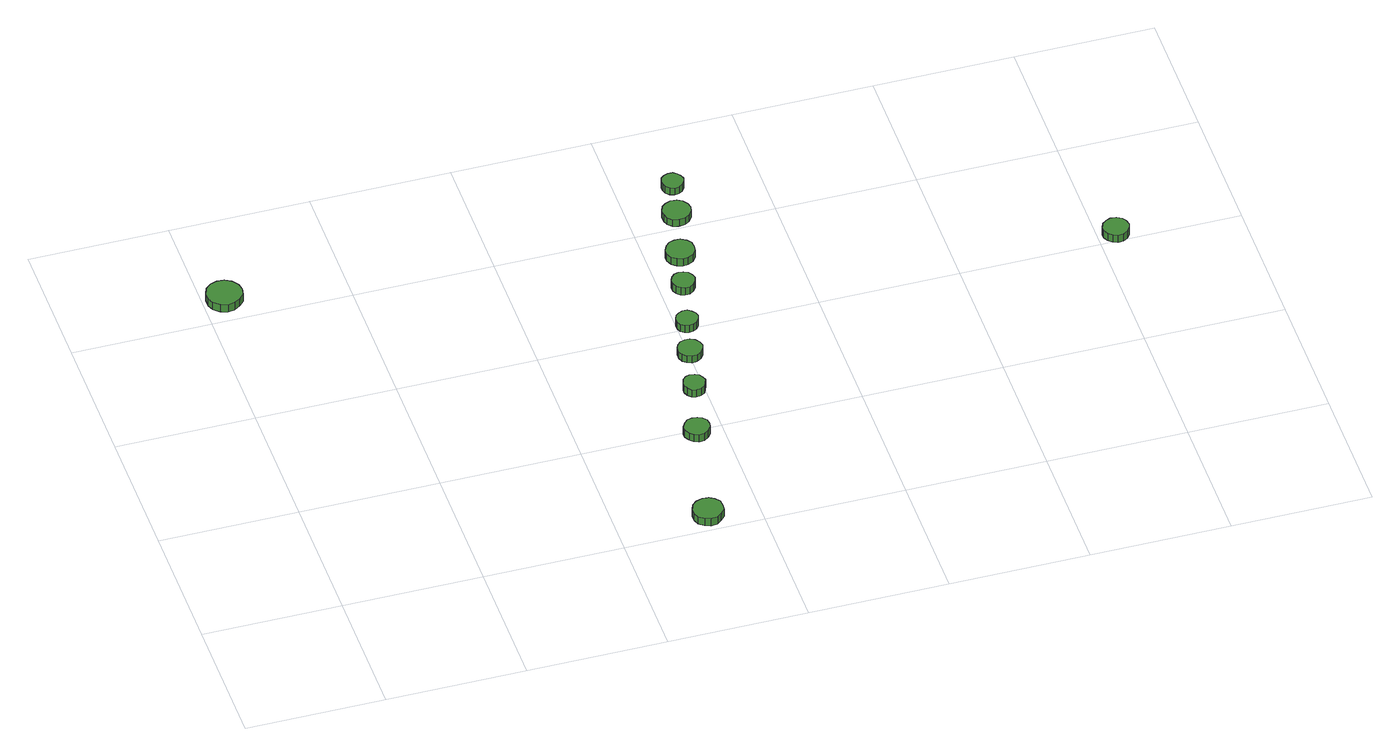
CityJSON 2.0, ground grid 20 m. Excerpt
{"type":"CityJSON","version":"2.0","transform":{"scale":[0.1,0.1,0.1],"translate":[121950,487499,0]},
"CityObjects":{
"tree1":{"type":"SolitaryVegetationObject","attributes":{"function":"something"},"geometry":[{"type":"MultiSurface","lod":"1","boundaries":[[[0,1,2,3,4,5,6,7,8,9,10,11,12,13,14]],[[15,16,17,18,19,20,21,22,23,24,25,26,27,28,29]],[[0,29,28,1]],[[1,28,27,2]],[[2,27,26,3]],[[3,26,25,4]],[[4,25,24,5]],[[5,24,23,6]],[[6,23,22,7]],[[7,22,21,8]],[[8,21,20,9]],[[9,20,19,10]],[[10,19,18,11]],[[11,18,17,12]],[[12,17,16,13]],[[13,16,15,14]],[[14,15,29,0]]]}]},
"tree2":{"type":"SolitaryVegetationObject","attributes":{"function":"something"},"geometry":[{"type":"MultiSurface","lod":"1","boundaries":[[[30,31,32,33,34,35,36,37,38,39,40,41,42,43,44]],[[45,46,47,48,49,50,51,52,53,54,55,56,57,58,59]],[[30,59,58,31]],[[31,58,57,32]],[[32,57,56,33]],[[33,56,55,34]],[[34,55,54,35]],[[35,54,53,36]],[[36,53,52,37]],[[37,52,51,38]],[[38,51,50,39]],[[39,50,49,40]],[[40,49,48,41]],[[41,48,47,42]],[[42,47,46,43]],[[43,46,45,44]],[[44,45,59,30]]]}]},
"tree3":{"type":"SolitaryVegetationObject","attributes":{"function":"something"},"geometry":[{"type":"MultiSurface","lod":"1","boundaries":[[[60,61,62,63,64,65,66,67,68,69,70,71,72,73,74]],[[75,76,77,78,79,80,81,82,83,84,85,86,87,88,89]],[[60,89,88,61]],[[61,88,87,62]],[[62,87,86,63]],[[63,86,85,64]],[[64,85,84,65]],[[65,84,83,66]],[[66,83,82,67]],[[67,82,81,68]],[[68,81,80,69]],[[69,80,79,70]],[[70,79,78,71]],[[71,78,77,72]],[[72,77,76,73]],[[73,76,75,74]],[[74,75,89,60]]]}]},
"tree4":{"type":"SolitaryVegetationObject","attributes":{"function":"something"},"geometry":[{"type":"MultiSurface","lod":"1","boundaries":[[[90,91,92,93,94,95,96,97,98,99,100,101,102,103,104]],[[105,106,107,108,109,110,111,112,113,114,115,116,117,118,119]],[[90,119,118,91]],[[91,118,117,92]],[[92,117,116,93]],[[93,116,115,94]],[[94,115,114,95]],[[95,114,113,96]],[[96,113,112,97]],[[97,112,111,98]],[[98,111,110,99]],[[99,110,109,100]],[[100,109,108,101]],[[101,108,107,102]],[[102,107,106,103]],[[103,106,105,104]],[[104,105,119,90]]]}]},
"tree5":{"type":"SolitaryVegetationObject","attributes":{"function":"something"},"geometry":[{"type":"MultiSurface","lod":"1","boundaries":[[[120,121,122,123,124,125,126,127,128,129,130,131,132,133,134]],[[135,136,137,138,139,140,141,142,143,144,145,146,147,148,149]],[[120,149,148,121]],[[121,148,147,122]],[[122,147,146,123]],[[123,146,145,124]],[[124,145,144,125]],[[125,144,143,126]],[[126,143,142,127]],[[127,142,141,128]],[[128,141,140,129]],[[129,140,139,130]],[[130,139,138,131]],[[131,138,137,132]],[[132,137,136,133]],[[133,136,135,134]],[[134,135,149,120]]]}]},
"tree6":{"type":"SolitaryVegetationObject","attributes":{"function":"something"},"geometry":[{"type":"MultiSurface","lod":"1","boundaries":[[[150,151,152,153,154,155,156,157,158,159,160,161,162,163,164]],[[165,166,167,168,169,170,171,172,173,174,175,176,177,178,179]],[[150,179,178,151]],[[151,178,177,152]],[[152,177,176,153]],[[153,176,175,154]],[[154,175,174,155]],[[155,174,173,156]],[[156,173,172,157]],[[157,172,171,158]],[[158,171,170,159]],[[159,170,169,160]],[[160,169,168,161]],[[161,168,167,162]],[[162,167,166,163]],[[163,166,165,164]],[[164,165,179,150]]]}]},
"tree7":{"type":"SolitaryVegetationObject","attributes":{"function":"something"},"geometry":[{"type":"MultiSurface","lod":"1","boundaries":[[[180,181,182,183,184,185,186,187,188,189,190,191,192,193,194]],[[195,196,197,198,199,200,201,202,203,204,205,206,207,208,209]],[[180,209,208,181]],[[181,208,207,182]],[[182,207,206,183]],[[183,206,205,184]],[[184,205,204,185]],[[185,204,203,186]],[[186,203,202,187]],[[187,202,201,188]],[[188,201,200,189]],[[189,200,199,190]],[[190,199,198,191]],[[191,198,197,192]],[[192,197,196,193]],[[193,196,195,194]],[[194,195,209,180]]]}]},
"tree8":{"type":"SolitaryVegetationObject","attributes":{"function":"something"},"geometry":[{"type":"MultiSurface","lod":"1","boundaries":[[[210,211,212,213,214,215,216,217,218,219,220,221,222,223,224]],[[225,226,227,228,229,230,231,232,233,234,235,236,237,238,239]],[[210,239,238,211]],[[211,238,237,212]],[[212,237,236,213]],[[213,236,235,214]],[[214,235,234,215]],[[215,234,233,216]],[[216,233,232,217]],[[217,232,231,218]],[[218,231,230,219]],[[219,230,229,220]],[[220,229,228,221]],[[221,228,227,222]],[[222,227,226,223]],[[223,226,225,224]],[[224,225,239,210]]]}]},
"tree9":{"type":"SolitaryVegetationObject","attributes":{"function":"something"},"geometry":[{"type":"MultiSurface","lod":"1","boundaries":[[[240,241,242,243,244,245,246,247,248,249,250,251,252,253,254]],[[255,256,257,258,259,260,261,262,263,264,265,266,267,268,269]],[[240,269,268,241]],[[241,268,267,242]],[[242,267,266,243]],[[243,266,265,244]],[[244,265,264,245]],[[245,264,263,246]],[[246,263,262,247]],[[247,262,261,248]],[[248,261,260,249]],[[249,260,259,250]],[[250,259,258,251]],[[251,258,257,252]],[[252,257,256,253]],[[253,256,255,254]],[[254,255,269,240]]]}]},
"tree10":{"type":"SolitaryVegetationObject","attributes":{"function":"something"},"geometry":[{"type":"MultiSurface","lod":"1","boundaries":[[[270,271,272,273,274,275,276,277,278,279,280,281,282,283,284]],[[285,286,287,288,289,290,291,292,293,294,295,296,297,298,299]],[[270,299,298,271]],[[271,298,297,272]],[[272,297,296,273]],[[273,296,295,274]],[[274,295,294,275]],[[275,294,293,276]],[[276,293,292,277]],[[277,292,291,278]],[[278,291,290,279]],[[279,290,289,280]],[[280,289,288,281]],[[281,288,287,282]],[[282,287,286,283]],[[283,286,285,284]],[[284,285,299,270]]]}]},
"tree11":{"type":"SolitaryVegetationObject","attributes":{"function":"something"},"geometry":[{"type":"MultiSurface","lod":"1","boundaries":[[[300,301,302,303,304,305,306,307,308,309,310,311,312,313,314]],[[315,316,317,318,319,320,321,322,323,324,325,326,327,328,329]],[[300,329,328,301]],[[301,328,327,302]],[[302,327,326,303]],[[303,326,325,304]],[[304,325,324,305]],[[305,324,323,306]],[[306,323,322,307]],[[307,322,321,308]],[[308,321,320,309]],[[309,320,319,310]],[[310,319,318,311]],[[311,318,317,312]],[[312,317,316,313]],[[313,316,315,314]],[[314,315,329,300]]]}]}
},
"vertices":[
[55,641,16],[53,651,16],[46,660,16],[37,665,16],[27,666,16],[17,663,16],[9,656,16],[5,646,16],[5,635,16],[9,626,16],[17,619,16],[27,615,16],[37,617,16],[46,622,16],[53,630,16],[53,630,3],[46,622,3],[37,617,3],[27,615,3],[17,619,3],[9,626,3],[5,635,3],[5,646,3],[9,656,3],[17,663,3],[27,666,3],[37,665,3],[46,660,3],[53,651,3],[55,641,3],
[549,29,15],[548,38,15],[542,45,15],[535,49,15],[526,50,15],[517,47,15],[510,41,15],[507,33,15],[507,24,15],[510,16,15],[517,10,15],[526,7,15],[535,8,15],[542,13,15],[548,20,15],[548,20,2],[542,13,2],[535,8,2],[526,7,2],[517,10,2],[510,16,2],[507,24,2],[507,33,2],[510,41,2],[517,47,2],[526,50,2],[535,49,2],[542,45,2],[548,38,2],[549,29,2],
[581,194,14],[580,202,14],[575,208,14],[569,211,14],[561,212,14],[554,210,14],[549,205,14],[545,198,14],[545,191,14],[549,184,14],[554,179,14],[561,176,14],[569,177,14],[575,181,14],[580,187,14],[580,187,1],[575,181,1],[569,177,1],[561,176,1],[554,179,1],[549,184,1],[545,191,1],[545,198,1],[549,205,1],[554,210,1],[561,212,1],[569,211,1],[575,208,1],[580,202,1],[581,194,1],
[602,281,14],[600,287,14],[597,293,14],[591,296,14],[584,297,14],[578,295,14],[573,290,14],[571,284,14],[571,278,14],[573,272,14],[578,267,14],[584,265,14],[591,266,14],[597,269,14],[600,275,14],[600,275,1],[597,269,1],[591,266,1],[584,265,1],[578,267,1],[573,272,1],[571,278,1],[571,284,1],[573,290,1],[578,295,1],[584,297,1],[591,296,1],[597,293,1],[600,287,1],[602,281,1],
[619,350,14],[617,357,14],[613,363,14],[606,367,14],[599,367,14],[592,365,14],[587,360,14],[584,354,14],[584,346,14],[587,339,14],[592,335,14],[599,332,14],[606,333,14],[613,337,14],[617,343,14],[617,343,2],[613,337,2],[606,333,2],[599,332,2],[592,335,2],[587,339,2],[584,346,2],[584,354,2],[587,360,2],[592,365,2],[599,367,2],[606,367,2],[613,363,2],[617,357,2],[619,350,2],
[631,408,15],[629,414,15],[625,419,15],[620,423,15],[613,423,15],[607,421,15],[602,417,15],[600,411,15],[600,404,15],[602,398,15],[607,394,15],[613,392,15],[620,393,15],[625,396,15],[629,401,15],[629,401,2],[625,396,2],[620,393,2],[613,392,2],[607,394,2],[602,398,2],[600,404,2],[600,411,2],[602,417,2],[607,421,2],[613,423,2],[620,423,2],[625,419,2],[629,414,2],[631,408,2],
[650,484,14],[648,491,14],[644,497,14],[638,500,14],[631,501,14],[625,499,14],[620,494,14],[617,488,14],[617,481,14],[620,474,14],[625,470,14],[631,468,14],[638,468,14],[644,472,14],[648,478,14],[648,478,1],[644,472,1],[638,468,1],[631,468,1],[625,470,1],[620,474,1],[617,481,1],[617,488,1],[620,494,1],[625,499,1],[631,501,1],[638,500,1],[644,497,1],[648,491,1],[650,484,1],
[667,544,15],[666,553,15],[661,559,15],[653,564,15],[645,564,15],[637,562,15],[631,556,15],[627,548,15],[627,540,15],[631,532,15],[637,527,15],[645,524,15],[653,525,15],[661,529,15],[666,536,15],[666,536,2],[661,529,2],[653,525,2],[645,524,2],[637,527,2],[631,532,2],[627,540,2],[627,548,2],[631,556,2],[637,562,2],[645,564,2],[653,564,2],[661,559,2],[666,553,2],[667,544,2],
[686,621,16],[684,629,16],[679,636,16],[672,640,16],[663,641,16],[655,638,16],[649,633,16],[646,625,16],[646,617,16],[649,609,16],[655,603,16],[663,601,16],[672,602,16],[679,606,16],[684,613,16],[684,613,4],[679,606,4],[672,602,4],[663,601,4],[655,603,4],[649,609,4],[646,617,4],[646,625,4],[649,633,4],[655,638,4],[663,641,4],[672,640,4],[679,636,4],[684,629,4],[686,621,4],
[694,680,16],[692,686,16],[688,691,16],[683,695,16],[676,695,16],[670,693,16],[665,689,16],[663,683,16],[663,677,16],[665,671,16],[670,666,16],[676,664,16],[683,665,16],[688,668,16],[692,673,16],[692,673,4],[688,668,4],[683,665,4],[676,664,4],[670,666,4],[665,671,4],[663,677,4],[663,683,4],[665,689,4],[670,693,4],[676,695,4],[683,695,4],[688,691,4],[692,686,4],[694,680,4],
[1241,402,26],[1239,410,26],[1235,416,26],[1228,420,26],[1220,421,26],[1213,418,26],[1207,413,26],[1204,406,26],[1204,399,26],[1207,392,26],[1213,387,26],[1220,384,26],[1228,385,26],[1235,389,26],[1239,395,26],[1239,395,13],[1235,389,13],[1228,385,13],[1220,384,13],[1213,387,13],[1207,392,13],[1204,399,13],[1204,406,13],[1207,413,13],[1213,418,13],[1220,421,13],[1228,420,13],[1235,416,13],[1239,410,13],[1241,402,13]
]}
